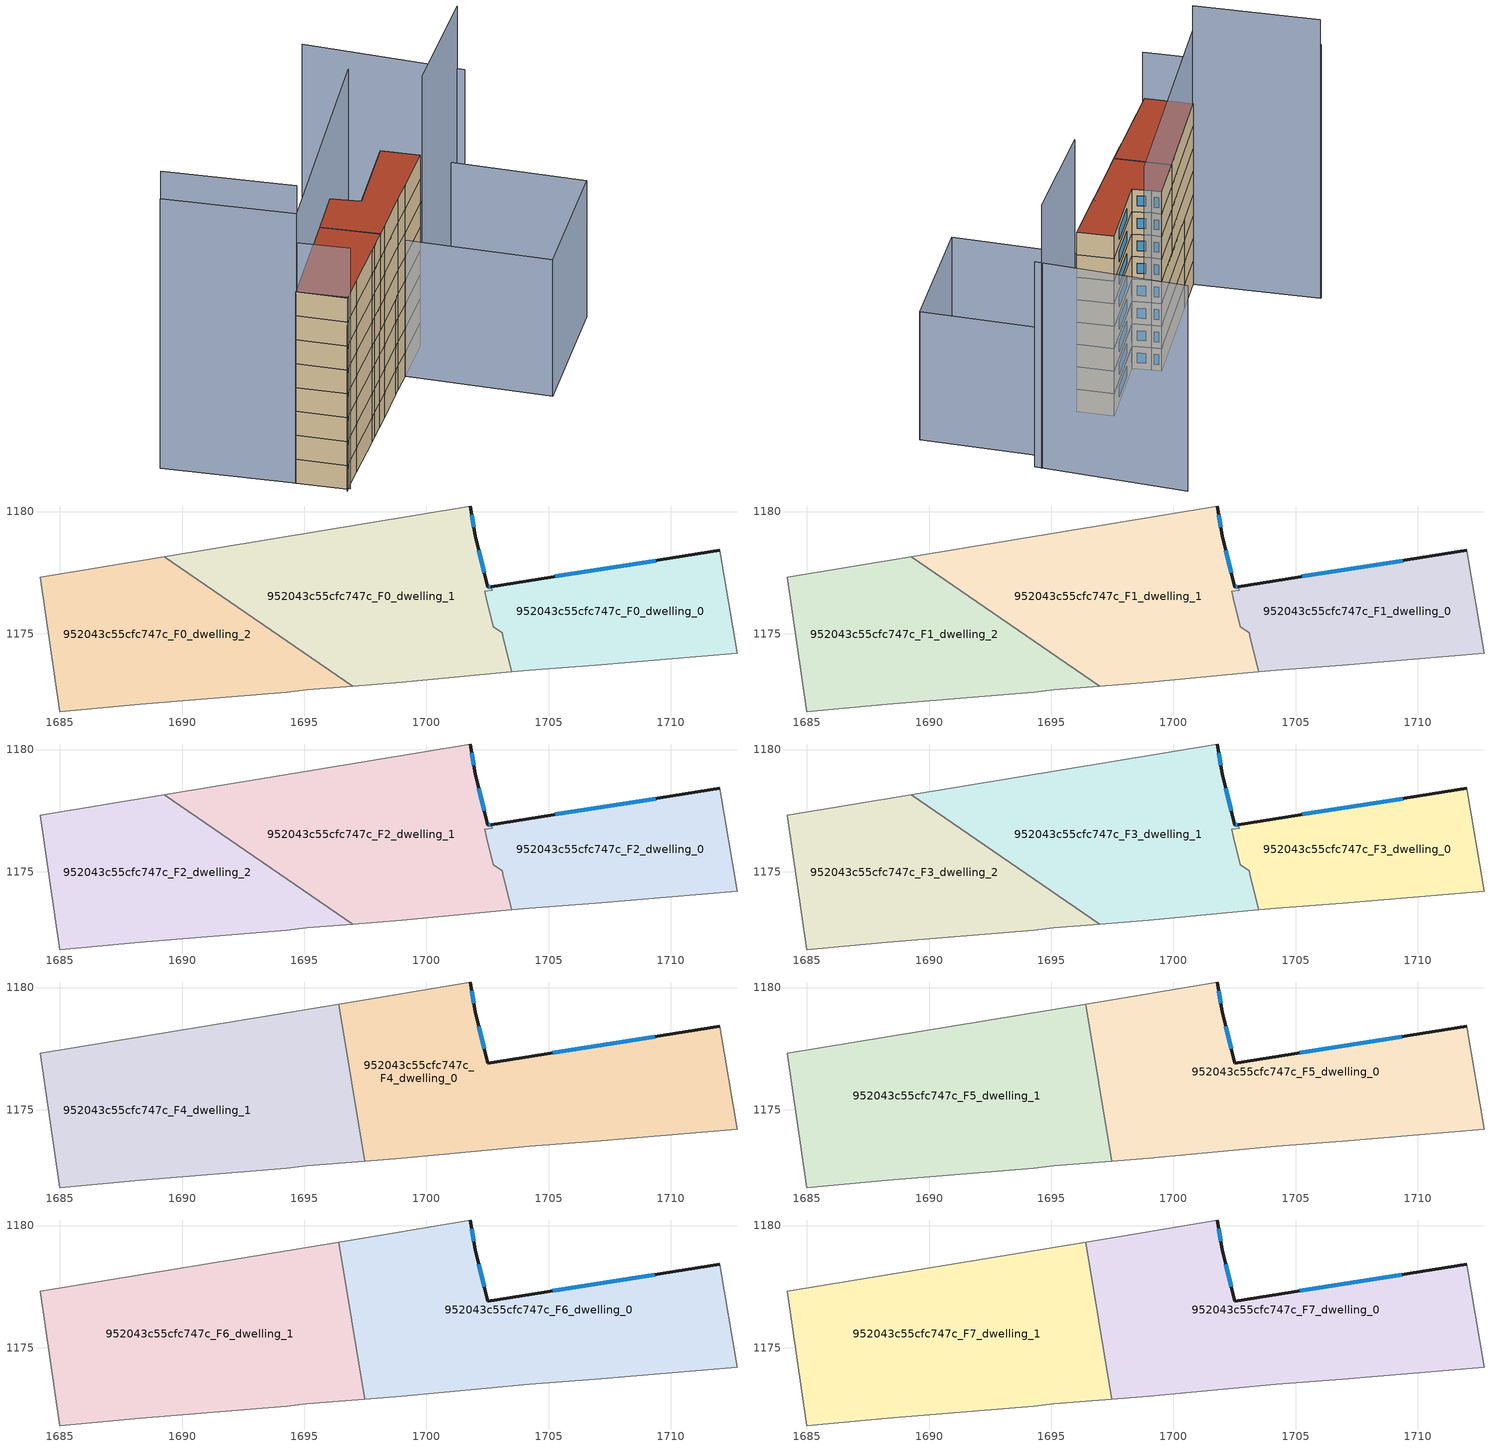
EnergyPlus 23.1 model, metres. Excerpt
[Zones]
952043c55cfc747c_F0_dwelling_0
 floor ground (EU_floor_Construction): 1712.01,1178.41 1712.71,1174.21 1706.9,1173.71 1704.2,1173.51 1703.48,1173.44 1703.1,1175.03 1702.73,1175.29 1702.39,1176.74 1702.68,1176.79 1702.65,1176.93 z0
 wall outside (EU_wall_Construction): 1712.01,1178.41 1702.65,1176.93 z0:3
 wall to 952043c55cfc747c_F0_dwelling_1 (EU_wall_Construction): 1702.65,1176.93 1702.68,1176.79 1702.39,1176.74 1702.45,1176.45 1702.73,1175.29 1703.1,1175.03 1703.15,1174.82 1703.48,1173.44 z0:3
 wall adiabatic (EU_wall_Construction): 1703.48,1173.44 1704.2,1173.51 1706.9,1173.71 1712.71,1174.21 1712.01,1178.41 z0:3
 window (EU_Window_Construction): 1709.38,1177.99 1705.27,1177.35 z0.84:2.16
952043c55cfc747c_F0_dwelling_1
 floor ground (EU_floor_Construction): 1701.8,1180.21 1702,1179.01 1702.5,1176.91 1702.65,1176.93 1702.68,1176.79 1702.39,1176.74 1702.73,1175.29 1703.1,1175.03 1703.15,1174.82 1703.48,1173.44 1699,1173.01 1696.98,1172.85 1689.27,1178.15 z0
 wall outside (EU_wall_Construction): 1702.65,1176.93 1702.5,1176.91 1702,1179.01 1701.8,1180.21 z0:3
 wall adiabatic (EU_wall_Construction): 1696.98,1172.85 1699,1173.01 1703.48,1173.44 / 1701.8,1180.21 1689.27,1178.15 z0:3
 wall to 952043c55cfc747c_F0_dwelling_2 (EU_wall_Construction): 1689.27,1178.15 1696.98,1172.85 z0:3
 window (EU_Window_Construction): 1701.94,1179.35 1701.86,1179.88 / 1702.36,1177.5 1702.14,1178.42 / 1702.61,1176.93 1702.54,1176.92 z0.84:2.16
952043c55cfc747c_F0_dwelling_2
 floor ground (EU_floor_Construction): 1696.98,1172.85 1695.09,1172.71 1694.29,1172.61 1688.29,1172.11 1684.98,1171.81 1684.19,1177.32 1689.27,1178.15 z0
 wall adiabatic (EU_wall_Construction): 1689.27,1178.15 1684.19,1177.32 1684.98,1171.81 1688.29,1172.11 1694.29,1172.61 1695.09,1172.71 1696.98,1172.85 z0:3
952043c55cfc747c_F1_dwelling_0
 floor to 952043c55cfc747c_F0_dwelling_0 (EU_floor_Construction): 1712.01,1178.41 1712.71,1174.21 1706.9,1173.71 1704.2,1173.51 1703.48,1173.44 1703.1,1175.03 1702.73,1175.29 1702.39,1176.74 1702.68,1176.79 1702.65,1176.93 z3
 wall outside (EU_wall_Construction): 1712.01,1178.41 1702.65,1176.93 z3:6
 wall to 952043c55cfc747c_F1_dwelling_1 (EU_wall_Construction): 1702.65,1176.93 1702.68,1176.79 1702.39,1176.74 1702.45,1176.45 1702.73,1175.29 1703.1,1175.03 1703.15,1174.82 1703.48,1173.44 z3:6
 wall adiabatic (EU_wall_Construction): 1703.48,1173.44 1704.2,1173.51 1706.9,1173.71 1712.71,1174.21 1712.01,1178.41 z3:6
 window (EU_Window_Construction): 1709.38,1177.99 1705.27,1177.35 z3.84:5.16
952043c55cfc747c_F1_dwelling_1
 floor to 952043c55cfc747c_F0_dwelling_1 (EU_floor_Construction): 1701.8,1180.21 1702,1179.01 1702.5,1176.91 1702.65,1176.93 1702.68,1176.79 1702.39,1176.74 1702.73,1175.29 1703.1,1175.03 1703.15,1174.82 1703.48,1173.44 1699,1173.01 1696.98,1172.85 1689.27,1178.15 z3
 wall outside (EU_wall_Construction): 1702.65,1176.93 1702.5,1176.91 1702,1179.01 1701.8,1180.21 z3:6
 wall adiabatic (EU_wall_Construction): 1696.98,1172.85 1699,1173.01 1703.48,1173.44 / 1701.8,1180.21 1689.27,1178.15 z3:6
 wall to 952043c55cfc747c_F1_dwelling_2 (EU_wall_Construction): 1689.27,1178.15 1696.98,1172.85 z3:6
 window (EU_Window_Construction): 1701.94,1179.35 1701.86,1179.88 / 1702.36,1177.5 1702.14,1178.42 / 1702.61,1176.93 1702.54,1176.92 z3.84:5.16
952043c55cfc747c_F1_dwelling_2
 floor to 952043c55cfc747c_F0_dwelling_2 (EU_floor_Construction): 1696.98,1172.85 1695.09,1172.71 1694.29,1172.61 1688.29,1172.11 1684.98,1171.81 1684.19,1177.32 1689.27,1178.15 z3
 wall adiabatic (EU_wall_Construction): 1689.27,1178.15 1684.19,1177.32 1684.98,1171.81 1688.29,1172.11 1694.29,1172.61 1695.09,1172.71 1696.98,1172.85 z3:6
952043c55cfc747c_F2_dwelling_0
 floor to 952043c55cfc747c_F1_dwelling_0 (EU_floor_Construction): 1712.01,1178.41 1712.71,1174.21 1706.9,1173.71 1704.2,1173.51 1703.48,1173.44 1703.1,1175.03 1702.73,1175.29 1702.39,1176.74 1702.68,1176.79 1702.65,1176.93 z6
 wall outside (EU_wall_Construction): 1712.01,1178.41 1702.65,1176.93 z6:9
 wall to 952043c55cfc747c_F2_dwelling_1 (EU_wall_Construction): 1702.65,1176.93 1702.68,1176.79 1702.39,1176.74 1702.45,1176.45 1702.73,1175.29 1703.1,1175.03 1703.15,1174.82 1703.48,1173.44 z6:9
 wall adiabatic (EU_wall_Construction): 1703.48,1173.44 1704.2,1173.51 1706.9,1173.71 1712.71,1174.21 1712.01,1178.41 z6:9
 window (EU_Window_Construction): 1709.38,1177.99 1705.27,1177.35 z6.84:8.16
952043c55cfc747c_F2_dwelling_1
 floor to 952043c55cfc747c_F1_dwelling_1 (EU_floor_Construction): 1701.8,1180.21 1702,1179.01 1702.5,1176.91 1702.65,1176.93 1702.68,1176.79 1702.39,1176.74 1702.73,1175.29 1703.1,1175.03 1703.15,1174.82 1703.48,1173.44 1699,1173.01 1696.98,1172.85 1689.27,1178.15 z6
 wall outside (EU_wall_Construction): 1702.65,1176.93 1702.5,1176.91 1702,1179.01 1701.8,1180.21 z6:9
 wall adiabatic (EU_wall_Construction): 1696.98,1172.85 1699,1173.01 1703.48,1173.44 / 1701.8,1180.21 1689.27,1178.15 z6:9
 wall to 952043c55cfc747c_F2_dwelling_2 (EU_wall_Construction): 1689.27,1178.15 1696.98,1172.85 z6:9
 window (EU_Window_Construction): 1701.94,1179.35 1701.86,1179.88 / 1702.36,1177.5 1702.14,1178.42 / 1702.61,1176.93 1702.54,1176.92 z6.84:8.16
952043c55cfc747c_F2_dwelling_2
 floor to 952043c55cfc747c_F1_dwelling_2 (EU_floor_Construction): 1696.98,1172.85 1695.09,1172.71 1694.29,1172.61 1688.29,1172.11 1684.98,1171.81 1684.19,1177.32 1689.27,1178.15 z6
 wall adiabatic (EU_wall_Construction): 1689.27,1178.15 1684.19,1177.32 1684.98,1171.81 1688.29,1172.11 1694.29,1172.61 1695.09,1172.71 1696.98,1172.85 z6:9
952043c55cfc747c_F3_dwelling_0
 floor to 952043c55cfc747c_F2_dwelling_0 (EU_floor_Construction): 1712.01,1178.41 1712.71,1174.21 1706.9,1173.71 1704.2,1173.51 1703.48,1173.44 1703.1,1175.03 1702.73,1175.29 1702.39,1176.74 1702.68,1176.79 1702.65,1176.93 z9
 wall outside (EU_wall_Construction): 1712.01,1178.41 1702.65,1176.93 z9:12
 wall to 952043c55cfc747c_F3_dwelling_1 (EU_wall_Construction): 1702.65,1176.93 1702.68,1176.79 1702.39,1176.74 1702.45,1176.45 1702.73,1175.29 1703.1,1175.03 1703.15,1174.82 1703.48,1173.44 z9:12
 wall adiabatic (EU_wall_Construction): 1703.48,1173.44 1704.2,1173.51 1706.9,1173.71 1712.71,1174.21 1712.01,1178.41 z9:12
 window (EU_Window_Construction): 1709.38,1177.99 1705.27,1177.35 z9.84:11.16
952043c55cfc747c_F3_dwelling_1
 floor to 952043c55cfc747c_F2_dwelling_1 (EU_floor_Construction): 1701.8,1180.21 1702,1179.01 1702.5,1176.91 1702.65,1176.93 1702.68,1176.79 1702.39,1176.74 1702.73,1175.29 1703.1,1175.03 1703.15,1174.82 1703.48,1173.44 1699,1173.01 1696.98,1172.85 1689.27,1178.15 z9
 wall outside (EU_wall_Construction): 1702.65,1176.93 1702.5,1176.91 1702,1179.01 1701.8,1180.21 z9:12
 wall adiabatic (EU_wall_Construction): 1696.98,1172.85 1699,1173.01 1703.48,1173.44 / 1701.8,1180.21 1689.27,1178.15 z9:12
 wall to 952043c55cfc747c_F3_dwelling_2 (EU_wall_Construction): 1689.27,1178.15 1696.98,1172.85 z9:12
 window (EU_Window_Construction): 1701.94,1179.35 1701.86,1179.88 / 1702.36,1177.5 1702.14,1178.42 / 1702.61,1176.93 1702.54,1176.92 z9.84:11.16
952043c55cfc747c_F3_dwelling_2
 floor to 952043c55cfc747c_F2_dwelling_2 (EU_floor_Construction): 1696.98,1172.85 1695.09,1172.71 1694.29,1172.61 1688.29,1172.11 1684.98,1171.81 1684.19,1177.32 1689.27,1178.15 z9
 wall adiabatic (EU_wall_Construction): 1689.27,1178.15 1684.19,1177.32 1684.98,1171.81 1688.29,1172.11 1694.29,1172.61 1695.09,1172.71 1696.98,1172.85 z9:12
952043c55cfc747c_F4_dwelling_0
 floor to 952043c55cfc747c_F3_dwelling_0 (EU_floor_Construction): 1712.01,1178.41 1712.71,1174.21 1706.9,1173.71 1704.2,1173.51 1703.48,1173.44 1703.1,1175.03 1702.73,1175.29 1702.39,1176.74 1702.68,1176.79 1702.65,1176.93 z12
 floor to 952043c55cfc747c_F3_dwelling_1 (EU_floor_Construction): 1701.8,1180.21 1702,1179.01 1702.5,1176.91 1702.65,1176.93 1702.68,1176.79 1702.39,1176.74 1702.73,1175.29 1703.1,1175.03 1703.48,1173.44 1699,1173.01 1697.47,1172.89 1696.41,1179.33 z12
 wall outside (EU_wall_Construction): 1712.01,1178.41 1702.5,1176.91 1702,1179.01 1701.8,1180.21 z12:15
 wall adiabatic (EU_wall_Construction): 1697.47,1172.89 1699,1173.01 1704.2,1173.51 1706.9,1173.71 1712.71,1174.21 1712.01,1178.41 / 1701.8,1180.21 1696.41,1179.33 z12:15
 wall to 952043c55cfc747c_F4_dwelling_1 (EU_wall_Construction): 1696.41,1179.33 1697.47,1172.89 z12:15
 window (EU_Window_Construction): 1701.94,1179.35 1701.86,1179.88 / 1702.36,1177.5 1702.14,1178.42 / 1709.34,1177.99 1705.16,1177.33 z12.84:14.16
952043c55cfc747c_F4_dwelling_1
 floor to 952043c55cfc747c_F3_dwelling_2 (EU_floor_Construction): 1696.98,1172.85 1695.09,1172.71 1694.29,1172.61 1688.29,1172.11 1684.98,1171.81 1684.19,1177.32 1689.27,1178.15 z12
 floor to 952043c55cfc747c_F3_dwelling_1 (EU_floor_Construction): 1696.41,1179.33 1697.47,1172.89 1696.98,1172.85 1689.27,1178.15 z12
 wall adiabatic (EU_wall_Construction): 1696.41,1179.33 1684.19,1177.32 1684.98,1171.81 1688.29,1172.11 1694.29,1172.61 1695.09,1172.71 1697.47,1172.89 z12:15
952043c55cfc747c_F5_dwelling_0
 floor to 952043c55cfc747c_F4_dwelling_0 (EU_floor_Construction): 1712.01,1178.41 1712.71,1174.21 1706.9,1173.71 1704.2,1173.51 1699,1173.01 1697.47,1172.89 1696.41,1179.33 1701.8,1180.21 1702,1179.01 1702.5,1176.91 z15
 wall outside (EU_wall_Construction): 1712.01,1178.41 1702.5,1176.91 1702,1179.01 1701.8,1180.21 z15:18
 wall adiabatic (EU_wall_Construction): 1697.47,1172.89 1699,1173.01 1704.2,1173.51 1706.9,1173.71 1712.71,1174.21 1712.01,1178.41 / 1701.8,1180.21 1696.41,1179.33 z15:18
 wall to 952043c55cfc747c_F5_dwelling_1 (EU_wall_Construction): 1696.41,1179.33 1697.47,1172.89 z15:18
 window (EU_Window_Construction): 1701.94,1179.35 1701.86,1179.88 / 1702.36,1177.5 1702.14,1178.42 / 1709.34,1177.99 1705.16,1177.33 z15.84:17.16
952043c55cfc747c_F5_dwelling_1
 floor to 952043c55cfc747c_F4_dwelling_1 (EU_floor_Construction): 1696.41,1179.33 1697.47,1172.89 1695.09,1172.71 1694.29,1172.61 1688.29,1172.11 1684.98,1171.81 1684.19,1177.32 z15
 wall adiabatic (EU_wall_Construction): 1696.41,1179.33 1684.19,1177.32 1684.98,1171.81 1688.29,1172.11 1694.29,1172.61 1695.09,1172.71 1697.47,1172.89 z15:18
952043c55cfc747c_F6_dwelling_0
 floor to 952043c55cfc747c_F5_dwelling_0 (EU_floor_Construction): 1712.01,1178.41 1712.71,1174.21 1706.9,1173.71 1704.2,1173.51 1699,1173.01 1697.47,1172.89 1696.41,1179.33 1701.8,1180.21 1702,1179.01 1702.5,1176.91 z18
 wall outside (EU_wall_Construction): 1712.01,1178.41 1702.5,1176.91 1702,1179.01 1701.8,1180.21 z18:21
 wall adiabatic (EU_wall_Construction): 1697.47,1172.89 1699,1173.01 1704.2,1173.51 1706.9,1173.71 1712.71,1174.21 1712.01,1178.41 / 1701.8,1180.21 1696.41,1179.33 z18:21
 wall to 952043c55cfc747c_F6_dwelling_1 (EU_wall_Construction): 1696.41,1179.33 1697.47,1172.89 z18:21
 window (EU_Window_Construction): 1701.94,1179.35 1701.86,1179.88 / 1702.36,1177.5 1702.14,1178.42 / 1709.34,1177.99 1705.16,1177.33 z18.84:20.16
952043c55cfc747c_F6_dwelling_1
 floor to 952043c55cfc747c_F5_dwelling_1 (EU_floor_Construction): 1696.41,1179.33 1697.47,1172.89 1695.09,1172.71 1694.29,1172.61 1688.29,1172.11 1684.98,1171.81 1684.19,1177.32 z18
 wall adiabatic (EU_wall_Construction): 1696.41,1179.33 1684.19,1177.32 1684.98,1171.81 1688.29,1172.11 1694.29,1172.61 1695.09,1172.71 1697.47,1172.89 z18:21
952043c55cfc747c_F7_dwelling_0
 floor to 952043c55cfc747c_F6_dwelling_0 (EU_floor_Construction): 1712.01,1178.41 1712.71,1174.21 1706.9,1173.71 1704.2,1173.51 1699,1173.01 1697.47,1172.89 1696.41,1179.33 1701.8,1180.21 1702,1179.01 1702.5,1176.91 z21
 wall outside (EU_wall_Construction): 1712.01,1178.41 1702.5,1176.91 1702,1179.01 1701.8,1180.21 z21:24
 wall adiabatic (EU_wall_Construction): 1697.47,1172.89 1699,1173.01 1704.2,1173.51 1706.9,1173.71 1712.71,1174.21 1712.01,1178.41 / 1701.8,1180.21 1696.41,1179.33 z21:24
 wall to 952043c55cfc747c_F7_dwelling_1 (EU_wall_Construction): 1696.41,1179.33 1697.47,1172.89 z21:24
 window (EU_Window_Construction): 1701.94,1179.35 1701.86,1179.88 / 1702.36,1177.5 1702.14,1178.42 / 1709.34,1177.99 1705.16,1177.33 z21.84:23.16
 roof outside (EU_roof_Construction): 1712.71,1174.21 1712.01,1178.41 1702.5,1176.91 1702,1179.01 1701.8,1180.21 1696.41,1179.33 1697.47,1172.89 1699,1173.01 1704.2,1173.51 1706.9,1173.71 z24
952043c55cfc747c_F7_dwelling_1
 floor to 952043c55cfc747c_F6_dwelling_1 (EU_floor_Construction): 1696.41,1179.33 1697.47,1172.89 1695.09,1172.71 1694.29,1172.61 1688.29,1172.11 1684.98,1171.81 1684.19,1177.32 z21
 wall adiabatic (EU_wall_Construction): 1696.41,1179.33 1684.19,1177.32 1684.98,1171.81 1688.29,1172.11 1694.29,1172.61 1695.09,1172.71 1697.47,1172.89 z21:24
 roof outside (EU_roof_Construction): 1697.47,1172.89 1696.41,1179.33 1684.19,1177.32 1684.98,1171.81 1688.29,1172.11 1694.29,1172.61 1695.09,1172.71 z24
shading: 1684.7,1171.77 1705.03,1174.94 z0:20.7; 1699,1173.01 1706.86,1174.01 z0:23.8; 1708.9,1157.99 1706.9,1173.71 / 1706.9,1173.71 1722.08,1175.63 / 1722.08,1175.63 1724.07,1159.92 / 1724.07,1159.92 1708.9,1157.99 z0:17.1; 1724.61,1173.76 1723.12,1191.31 z0:27.4; 1724.62,1174.6 1711.12,1173.41 z0:35.2; 1684.19,1177.31 1685.18,1171.65 z0:30.2; 1681.99,1191.53 1684.38,1177.3 z0:37.2; 1711.51,1181.81 1684.2,1177.24 / 1684.2,1177.24 1681.8,1191.55 z0:33.8
[Building]
EU S2 Campaign: North Axis=0; Terrain=City; Solar Distribution=FullExterior
[Site:Location]
Lyon-Bron: Latitude=45.75; Longitude=5; Time Zone=1; Elevation=198
[SizingPeriod:WeatherFileDays]
AnnualSizingPeriod: Begin Month=1; Begin Day of Month=1; End Month=12; End Day of Month=31; Day of Week for Start Day=Monday; Use Weather File Daylight Saving Period=No; Use Weather File Rain and Snow Indicators=No
[MATERIAL]
EU_InternalMass_Material: Roughness=MediumRough; Thickness=0.1; Conductivity=1; Density=1800; Specific Heat=900; Thermal Absorptance=0.9; Solar Absorptance=0.7; Visible Absorptance=0.7
[MATERIAL:NOMASS] Roughness=MediumRough; Thermal Absorptance=0.9; Solar Absorptance=0.7; Visible Absorptance=0.7
Name | Thermal Resistance
EU_wall_NoMass | 0.776494
EU_roof_NoMass | 0.486893
EU_floor_NoMass | 0.421597
[WINDOWMATERIAL:SIMPLEGLAZINGSYSTEM]
EU_Window_SimpleGlazing: UFactor=4.24961; Solar Heat Gain Coefficient=0.83; Visible Transmittance=0.83
[CONSTRUCTION]
EU_wall_Construction: EU_wall_NoMass
EU_roof_Construction: EU_roof_NoMass
EU_floor_Construction: EU_floor_NoMass
EU_Window_Construction: EU_Window_SimpleGlazing
EU_InternalMass_Construction: EU_InternalMass_Material
[ZONE] Type=1; Multiplier=1; Ceiling Height=autocalculate; Floor Area=autocalculate; Part of Total Floor Area=Yes
Name | Volume
952043c55cfc747c_F0_dwelling_0; 952043c55cfc747c_F1_dwelling_0; 952043c55cfc747c_F2_dwelling_0; 952043c55cfc747c_F3_dwelling_0 | 111.502
952043c55cfc747c_F4_dwelling_0; 952043c55cfc747c_F5_dwelling_0; 952043c55cfc747c_F6_dwelling_0; 952043c55cfc747c_F7_dwelling_0 | 225.403
952043c55cfc747c_F0_dwelling_1; 952043c55cfc747c_F1_dwelling_1; 952043c55cfc747c_F2_dwelling_1; 952043c55cfc747c_F3_dwelling_1 | 188.991
952043c55cfc747c_F4_dwelling_1; 952043c55cfc747c_F5_dwelling_1; 952043c55cfc747c_F6_dwelling_1; 952043c55cfc747c_F7_dwelling_1 | 225.375
952043c55cfc747c_F0_dwelling_2; 952043c55cfc747c_F1_dwelling_2; 952043c55cfc747c_F2_dwelling_2; 952043c55cfc747c_F3_dwelling_2 | 150.264
[INTERNALMASS] Construction=EU_InternalMass_Construction
Name | Zone or ZoneList | Surface Area
952043c55cfc747c_F0_dwelling_0_EU_InternalMass | 952043c55cfc747c_F0_dwelling_0 | 37.168
952043c55cfc747c_F0_dwelling_1_EU_InternalMass | 952043c55cfc747c_F0_dwelling_1 | 63.0024
952043c55cfc747c_F0_dwelling_2_EU_InternalMass | 952043c55cfc747c_F0_dwelling_2 | 50.0878
952043c55cfc747c_F1_dwelling_0_EU_InternalMass | 952043c55cfc747c_F1_dwelling_0 | 37.168
952043c55cfc747c_F1_dwelling_1_EU_InternalMass | 952043c55cfc747c_F1_dwelling_1 | 63.0024
952043c55cfc747c_F1_dwelling_2_EU_InternalMass | 952043c55cfc747c_F1_dwelling_2 | 50.0878
952043c55cfc747c_F2_dwelling_0_EU_InternalMass | 952043c55cfc747c_F2_dwelling_0 | 37.168
952043c55cfc747c_F2_dwelling_1_EU_InternalMass | 952043c55cfc747c_F2_dwelling_1 | 63.0024
952043c55cfc747c_F2_dwelling_2_EU_InternalMass | 952043c55cfc747c_F2_dwelling_2 | 50.0878
952043c55cfc747c_F3_dwelling_0_EU_InternalMass | 952043c55cfc747c_F3_dwelling_0 | 37.168
952043c55cfc747c_F3_dwelling_1_EU_InternalMass | 952043c55cfc747c_F3_dwelling_1 | 63.0024
952043c55cfc747c_F3_dwelling_2_EU_InternalMass | 952043c55cfc747c_F3_dwelling_2 | 50.0878
952043c55cfc747c_F4_dwelling_0_EU_InternalMass | 952043c55cfc747c_F4_dwelling_0 | 75.1342
952043c55cfc747c_F4_dwelling_1_EU_InternalMass | 952043c55cfc747c_F4_dwelling_1 | 75.1248
952043c55cfc747c_F5_dwelling_0_EU_InternalMass | 952043c55cfc747c_F5_dwelling_0 | 75.1342
952043c55cfc747c_F5_dwelling_1_EU_InternalMass | 952043c55cfc747c_F5_dwelling_1 | 75.1248
952043c55cfc747c_F6_dwelling_0_EU_InternalMass | 952043c55cfc747c_F6_dwelling_0 | 75.1342
952043c55cfc747c_F6_dwelling_1_EU_InternalMass | 952043c55cfc747c_F6_dwelling_1 | 75.1248
952043c55cfc747c_F7_dwelling_0_EU_InternalMass | 952043c55cfc747c_F7_dwelling_0 | 75.1342
952043c55cfc747c_F7_dwelling_1_EU_InternalMass | 952043c55cfc747c_F7_dwelling_1 | 75.1248
[OTHEREQUIPMENT] Fuel Type=Electricity; Design Level Calculation Method=Watts/Area; Power per Zone Floor Area=1; Fraction Latent=0; Fraction Radiant=0; Fraction Lost=0; Carbon Dioxide Generation Rate=0; EndUse Subcategory=EU_Step8_InternalGains
Name | Zone or ZoneList or Space or SpaceList | Schedule
EU_Step8_InternalGain_952043c55cfc747c_F0_dwelling_0_f000 | 952043c55cfc747c_F0_dwelling_0 | EU_Step8_GainSchedule_952043c55cfc747c_F0_dwelling_0_f000
EU_Step8_InternalGain_952043c55cfc747c_F0_dwelling_1_f000 | 952043c55cfc747c_F0_dwelling_1 | EU_Step8_GainSchedule_952043c55cfc747c_F0_dwelling_1_f000
EU_Step8_InternalGain_952043c55cfc747c_F0_dwelling_2_f000 | 952043c55cfc747c_F0_dwelling_2 | EU_Step8_GainSchedule_952043c55cfc747c_F0_dwelling_2_f000
EU_Step8_InternalGain_952043c55cfc747c_F1_dwelling_0_f000 | 952043c55cfc747c_F1_dwelling_0 | EU_Step8_GainSchedule_952043c55cfc747c_F1_dwelling_0_f000
EU_Step8_InternalGain_952043c55cfc747c_F1_dwelling_1_f000 | 952043c55cfc747c_F1_dwelling_1 | EU_Step8_GainSchedule_952043c55cfc747c_F1_dwelling_1_f000
EU_Step8_InternalGain_952043c55cfc747c_F1_dwelling_2_f000 | 952043c55cfc747c_F1_dwelling_2 | EU_Step8_GainSchedule_952043c55cfc747c_F1_dwelling_2_f000
EU_Step8_InternalGain_952043c55cfc747c_F2_dwelling_0_f000 | 952043c55cfc747c_F2_dwelling_0 | EU_Step8_GainSchedule_952043c55cfc747c_F2_dwelling_0_f000
EU_Step8_InternalGain_952043c55cfc747c_F2_dwelling_1_f000 | 952043c55cfc747c_F2_dwelling_1 | EU_Step8_GainSchedule_952043c55cfc747c_F2_dwelling_1_f000
EU_Step8_InternalGain_952043c55cfc747c_F2_dwelling_2_f000 | 952043c55cfc747c_F2_dwelling_2 | EU_Step8_GainSchedule_952043c55cfc747c_F2_dwelling_2_f000
EU_Step8_InternalGain_952043c55cfc747c_F3_dwelling_0_f000 | 952043c55cfc747c_F3_dwelling_0 | EU_Step8_GainSchedule_952043c55cfc747c_F3_dwelling_0_f000
EU_Step8_InternalGain_952043c55cfc747c_F3_dwelling_1_f000 | 952043c55cfc747c_F3_dwelling_1 | EU_Step8_GainSchedule_952043c55cfc747c_F3_dwelling_1_f000
EU_Step8_InternalGain_952043c55cfc747c_F3_dwelling_2_f000 | 952043c55cfc747c_F3_dwelling_2 | EU_Step8_GainSchedule_952043c55cfc747c_F3_dwelling_2_f000
EU_Step8_InternalGain_952043c55cfc747c_F4_dwelling_0_f000 | 952043c55cfc747c_F4_dwelling_0 | EU_Step8_GainSchedule_952043c55cfc747c_F4_dwelling_0_f000
EU_Step8_InternalGain_952043c55cfc747c_F4_dwelling_1_f000 | 952043c55cfc747c_F4_dwelling_1 | EU_Step8_GainSchedule_952043c55cfc747c_F4_dwelling_1_f000
EU_Step8_InternalGain_952043c55cfc747c_F5_dwelling_0_f000 | 952043c55cfc747c_F5_dwelling_0 | EU_Step8_GainSchedule_952043c55cfc747c_F5_dwelling_0_f000
EU_Step8_InternalGain_952043c55cfc747c_F5_dwelling_1_f000 | 952043c55cfc747c_F5_dwelling_1 | EU_Step8_GainSchedule_952043c55cfc747c_F5_dwelling_1_f000
EU_Step8_InternalGain_952043c55cfc747c_F6_dwelling_0_f000 | 952043c55cfc747c_F6_dwelling_0 | EU_Step8_GainSchedule_952043c55cfc747c_F6_dwelling_0_f000
EU_Step8_InternalGain_952043c55cfc747c_F6_dwelling_1_f000 | 952043c55cfc747c_F6_dwelling_1 | EU_Step8_GainSchedule_952043c55cfc747c_F6_dwelling_1_f000
EU_Step8_InternalGain_952043c55cfc747c_F7_dwelling_0_f000 | 952043c55cfc747c_F7_dwelling_0 | EU_Step8_GainSchedule_952043c55cfc747c_F7_dwelling_0_f000
EU_Step8_InternalGain_952043c55cfc747c_F7_dwelling_1_f000 | 952043c55cfc747c_F7_dwelling_1 | EU_Step8_GainSchedule_952043c55cfc747c_F7_dwelling_1_f000
[ZONEVENTILATION:DESIGNFLOWRATE] Schedule=EU_AlwaysOn; Design Flow Rate Calculation Method=AirChanges/Hour; Air Changes per Hour=0.693814; Ventilation Type=Natural; Fan Pressure Rise=0; Fan Total Efficiency=1; Constant Term Coefficient=1; Temperature Term Coefficient=0; Velocity Term Coefficient=0; Velocity Squared Term Coefficient=0; Minimum Indoor Temperature=-100; Maximum Indoor Temperature=100; Delta Temperature=-100; Minimum Outdoor Temperature=-100; Maximum Outdoor Temperature=100; Maximum Wind Speed=40
Name | Zone or ZoneList or Space or SpaceList
EU_ConstantAir_952043c55cfc747c_F0_dwelling_0 | 952043c55cfc747c_F0_dwelling_0
EU_ConstantAir_952043c55cfc747c_F0_dwelling_1 | 952043c55cfc747c_F0_dwelling_1
EU_ConstantAir_952043c55cfc747c_F0_dwelling_2 | 952043c55cfc747c_F0_dwelling_2
EU_ConstantAir_952043c55cfc747c_F1_dwelling_0 | 952043c55cfc747c_F1_dwelling_0
EU_ConstantAir_952043c55cfc747c_F1_dwelling_1 | 952043c55cfc747c_F1_dwelling_1
EU_ConstantAir_952043c55cfc747c_F1_dwelling_2 | 952043c55cfc747c_F1_dwelling_2
EU_ConstantAir_952043c55cfc747c_F2_dwelling_0 | 952043c55cfc747c_F2_dwelling_0
EU_ConstantAir_952043c55cfc747c_F2_dwelling_1 | 952043c55cfc747c_F2_dwelling_1
EU_ConstantAir_952043c55cfc747c_F2_dwelling_2 | 952043c55cfc747c_F2_dwelling_2
EU_ConstantAir_952043c55cfc747c_F3_dwelling_0 | 952043c55cfc747c_F3_dwelling_0
EU_ConstantAir_952043c55cfc747c_F3_dwelling_1 | 952043c55cfc747c_F3_dwelling_1
EU_ConstantAir_952043c55cfc747c_F3_dwelling_2 | 952043c55cfc747c_F3_dwelling_2
EU_ConstantAir_952043c55cfc747c_F4_dwelling_0 | 952043c55cfc747c_F4_dwelling_0
EU_ConstantAir_952043c55cfc747c_F4_dwelling_1 | 952043c55cfc747c_F4_dwelling_1
EU_ConstantAir_952043c55cfc747c_F5_dwelling_0 | 952043c55cfc747c_F5_dwelling_0
EU_ConstantAir_952043c55cfc747c_F5_dwelling_1 | 952043c55cfc747c_F5_dwelling_1
EU_ConstantAir_952043c55cfc747c_F6_dwelling_0 | 952043c55cfc747c_F6_dwelling_0
EU_ConstantAir_952043c55cfc747c_F6_dwelling_1 | 952043c55cfc747c_F6_dwelling_1
EU_ConstantAir_952043c55cfc747c_F7_dwelling_0 | 952043c55cfc747c_F7_dwelling_0
EU_ConstantAir_952043c55cfc747c_F7_dwelling_1 | 952043c55cfc747c_F7_dwelling_1
[HVACTEMPLATE:THERMOSTAT] Constant Heating Setpoint=20; Constant Cooling Setpoint=50
EU_HeatOnly_952043c55cfc747c_F0_dwelling_0; EU_HeatOnly_952043c55cfc747c_F0_dwelling_1; EU_HeatOnly_952043c55cfc747c_F0_dwelling_2; EU_HeatOnly_952043c55cfc747c_F1_dwelling_0; EU_HeatOnly_952043c55cfc747c_F1_dwelling_1; EU_HeatOnly_952043c55cfc747c_F1_dwelling_2; EU_HeatOnly_952043c55cfc747c_F2_dwelling_0; EU_HeatOnly_952043c55cfc747c_F2_dwelling_1; EU_HeatOnly_952043c55cfc747c_F2_dwelling_2; EU_HeatOnly_952043c55cfc747c_F3_dwelling_0; EU_HeatOnly_952043c55cfc747c_F3_dwelling_1; EU_HeatOnly_952043c55cfc747c_F3_dwelling_2; EU_HeatOnly_952043c55cfc747c_F4_dwelling_0; EU_HeatOnly_952043c55cfc747c_F4_dwelling_1; EU_HeatOnly_952043c55cfc747c_F5_dwelling_0; EU_HeatOnly_952043c55cfc747c_F5_dwelling_1; EU_HeatOnly_952043c55cfc747c_F6_dwelling_0; EU_HeatOnly_952043c55cfc747c_F6_dwelling_1; EU_HeatOnly_952043c55cfc747c_F7_dwelling_0; EU_HeatOnly_952043c55cfc747c_F7_dwelling_1
[HVACTEMPLATE:ZONE:IDEALLOADSAIRSYSTEM] System Availability Schedule=EU_AlwaysOn; Maximum Heating Supply Air Temperature=50; Minimum Cooling Supply Air Temperature=13; Maximum Heating Supply Air Humidity Ratio=0.0156; Minimum Cooling Supply Air Humidity Ratio=0.0077; Heating Limit=NoLimit; Cooling Limit=NoLimit; Heating Availability Schedule=EU_AlwaysOn; Cooling Availability Schedule=EU_CoolingOff; Dehumidification Control Type=ConstantSensibleHeatRatio; Cooling Sensible Heat Ratio=0.7; Dehumidification Setpoint=60; Humidification Control Type=None; Humidification Setpoint=30; Outdoor Air Method=None; Outdoor Air Flow Rate per Person=0.00944; Outdoor Air Flow Rate per Zone Floor Area=0; Outdoor Air Flow Rate per Zone=0; Demand Controlled Ventilation Type=None; Outdoor Air Economizer Type=NoEconomizer; Heat Recovery Type=None; Sensible Heat Recovery Effectiveness=0.7; Latent Heat Recovery Effectiveness=0.65
Name | Template Thermostat
952043c55cfc747c_F0_dwelling_0 | EU_HeatOnly_952043c55cfc747c_F0_dwelling_0
952043c55cfc747c_F0_dwelling_1 | EU_HeatOnly_952043c55cfc747c_F0_dwelling_1
952043c55cfc747c_F0_dwelling_2 | EU_HeatOnly_952043c55cfc747c_F0_dwelling_2
952043c55cfc747c_F1_dwelling_0 | EU_HeatOnly_952043c55cfc747c_F1_dwelling_0
952043c55cfc747c_F1_dwelling_1 | EU_HeatOnly_952043c55cfc747c_F1_dwelling_1
952043c55cfc747c_F1_dwelling_2 | EU_HeatOnly_952043c55cfc747c_F1_dwelling_2
952043c55cfc747c_F2_dwelling_0 | EU_HeatOnly_952043c55cfc747c_F2_dwelling_0
952043c55cfc747c_F2_dwelling_1 | EU_HeatOnly_952043c55cfc747c_F2_dwelling_1
952043c55cfc747c_F2_dwelling_2 | EU_HeatOnly_952043c55cfc747c_F2_dwelling_2
952043c55cfc747c_F3_dwelling_0 | EU_HeatOnly_952043c55cfc747c_F3_dwelling_0
952043c55cfc747c_F3_dwelling_1 | EU_HeatOnly_952043c55cfc747c_F3_dwelling_1
952043c55cfc747c_F3_dwelling_2 | EU_HeatOnly_952043c55cfc747c_F3_dwelling_2
952043c55cfc747c_F4_dwelling_0 | EU_HeatOnly_952043c55cfc747c_F4_dwelling_0
952043c55cfc747c_F4_dwelling_1 | EU_HeatOnly_952043c55cfc747c_F4_dwelling_1
952043c55cfc747c_F5_dwelling_0 | EU_HeatOnly_952043c55cfc747c_F5_dwelling_0
952043c55cfc747c_F5_dwelling_1 | EU_HeatOnly_952043c55cfc747c_F5_dwelling_1
952043c55cfc747c_F6_dwelling_0 | EU_HeatOnly_952043c55cfc747c_F6_dwelling_0
952043c55cfc747c_F6_dwelling_1 | EU_HeatOnly_952043c55cfc747c_F6_dwelling_1
952043c55cfc747c_F7_dwelling_0 | EU_HeatOnly_952043c55cfc747c_F7_dwelling_0
952043c55cfc747c_F7_dwelling_1 | EU_HeatOnly_952043c55cfc747c_F7_dwelling_1
[SIZING:ZONE] Zone Cooling Design Supply Air Temperature Input Method=SupplyAirTemperature; Zone Cooling Design Supply Air Temperature=13; Zone Heating Design Supply Air Temperature Input Method=SupplyAirTemperature; Zone Heating Design Supply Air Temperature=50; Zone Cooling Design Supply Air Humidity Ratio=0.008; Zone Heating Design Supply Air Humidity Ratio=0.008; Cooling Design Air Flow Method=DesignDay; Cooling Design Air Flow Rate=0; Cooling Minimum Air Flow per Zone Floor Area=0.000762; Cooling Minimum Air Flow=0; Cooling Minimum Air Flow Fraction=0.2; Heating Design Air Flow Method=DesignDay; Heating Design Air Flow Rate=0; Heating Maximum Air Flow per Zone Floor Area=0.002032; Heating Maximum Air Flow=0.141576; Heating Maximum Air Flow Fraction=0.3; Account for Dedicated Outdoor Air System=No; Dedicated Outdoor Air System Control Strategy=NeutralSupplyAir; Dedicated Outdoor Air Low Setpoint Temperature for Design=autosize; Dedicated Outdoor Air High Setpoint Temperature for Design=autosize; Zone Load Sizing Method=Sensible Load Only No Latent Load; Zone Latent Cooling Design Supply Air Humidity Ratio Input Method=HumidityRatioDifference; Zone Cooling Design Supply Air Humidity Ratio Difference=0.005; Zone Latent Heating Design Supply Air Humidity Ratio Input Method=HumidityRatioDifference; Zone Humidification Design Supply Air Humidity Ratio Difference=0.005
952043c55cfc747c_F0_dwelling_0; 952043c55cfc747c_F0_dwelling_1; 952043c55cfc747c_F0_dwelling_2; 952043c55cfc747c_F1_dwelling_0; 952043c55cfc747c_F1_dwelling_1; 952043c55cfc747c_F1_dwelling_2; 952043c55cfc747c_F2_dwelling_0; 952043c55cfc747c_F2_dwelling_1; 952043c55cfc747c_F2_dwelling_2; 952043c55cfc747c_F3_dwelling_0; 952043c55cfc747c_F3_dwelling_1; 952043c55cfc747c_F3_dwelling_2; 952043c55cfc747c_F4_dwelling_0; 952043c55cfc747c_F4_dwelling_1; 952043c55cfc747c_F5_dwelling_0; 952043c55cfc747c_F5_dwelling_1; 952043c55cfc747c_F6_dwelling_0; 952043c55cfc747c_F6_dwelling_1; 952043c55cfc747c_F7_dwelling_0; 952043c55cfc747c_F7_dwelling_1
[SCHEDULE:CONSTANT]
Name | Hourly Value
EU_AlwaysOn | 1
EU_CoolingOff | 0
[SCHEDULE:FILE] Column Number=1; Rows to Skip at Top=0; Number of Hours of Data=8760; Column Separator=Comma; Interpolate to Timestep=No; Minutes per Item=60; Adjust Schedule for Daylight Savings=Yes
Name | File
EU_Step8_GainSchedule_952043c55cfc747c_F0_dwelling_0_f000 | ../../schedules/952043c55cfc747c/952043c55cfc747c_F0_dwelling_0_f000_gain.csv
EU_Step8_GainSchedule_952043c55cfc747c_F0_dwelling_1_f000 | ../../schedules/952043c55cfc747c/952043c55cfc747c_F0_dwelling_1_f000_gain.csv
EU_Step8_GainSchedule_952043c55cfc747c_F0_dwelling_2_f000 | ../../schedules/952043c55cfc747c/952043c55cfc747c_F0_dwelling_2_f000_gain.csv
EU_Step8_GainSchedule_952043c55cfc747c_F1_dwelling_0_f000 | ../../schedules/952043c55cfc747c/952043c55cfc747c_F1_dwelling_0_f000_gain.csv
EU_Step8_GainSchedule_952043c55cfc747c_F1_dwelling_1_f000 | ../../schedules/952043c55cfc747c/952043c55cfc747c_F1_dwelling_1_f000_gain.csv
EU_Step8_GainSchedule_952043c55cfc747c_F1_dwelling_2_f000 | ../../schedules/952043c55cfc747c/952043c55cfc747c_F1_dwelling_2_f000_gain.csv
EU_Step8_GainSchedule_952043c55cfc747c_F2_dwelling_0_f000 | ../../schedules/952043c55cfc747c/952043c55cfc747c_F2_dwelling_0_f000_gain.csv
EU_Step8_GainSchedule_952043c55cfc747c_F2_dwelling_1_f000 | ../../schedules/952043c55cfc747c/952043c55cfc747c_F2_dwelling_1_f000_gain.csv
EU_Step8_GainSchedule_952043c55cfc747c_F2_dwelling_2_f000 | ../../schedules/952043c55cfc747c/952043c55cfc747c_F2_dwelling_2_f000_gain.csv
EU_Step8_GainSchedule_952043c55cfc747c_F3_dwelling_0_f000 | ../../schedules/952043c55cfc747c/952043c55cfc747c_F3_dwelling_0_f000_gain.csv
EU_Step8_GainSchedule_952043c55cfc747c_F3_dwelling_1_f000 | ../../schedules/952043c55cfc747c/952043c55cfc747c_F3_dwelling_1_f000_gain.csv
EU_Step8_GainSchedule_952043c55cfc747c_F3_dwelling_2_f000 | ../../schedules/952043c55cfc747c/952043c55cfc747c_F3_dwelling_2_f000_gain.csv
EU_Step8_GainSchedule_952043c55cfc747c_F4_dwelling_0_f000 | ../../schedules/952043c55cfc747c/952043c55cfc747c_F4_dwelling_0_f000_gain.csv
EU_Step8_GainSchedule_952043c55cfc747c_F4_dwelling_1_f000 | ../../schedules/952043c55cfc747c/952043c55cfc747c_F4_dwelling_1_f000_gain.csv
EU_Step8_GainSchedule_952043c55cfc747c_F5_dwelling_0_f000 | ../../schedules/952043c55cfc747c/952043c55cfc747c_F5_dwelling_0_f000_gain.csv
EU_Step8_GainSchedule_952043c55cfc747c_F5_dwelling_1_f000 | ../../schedules/952043c55cfc747c/952043c55cfc747c_F5_dwelling_1_f000_gain.csv
EU_Step8_GainSchedule_952043c55cfc747c_F6_dwelling_0_f000 | ../../schedules/952043c55cfc747c/952043c55cfc747c_F6_dwelling_0_f000_gain.csv
EU_Step8_GainSchedule_952043c55cfc747c_F6_dwelling_1_f000 | ../../schedules/952043c55cfc747c/952043c55cfc747c_F6_dwelling_1_f000_gain.csv
EU_Step8_GainSchedule_952043c55cfc747c_F7_dwelling_0_f000 | ../../schedules/952043c55cfc747c/952043c55cfc747c_F7_dwelling_0_f000_gain.csv
EU_Step8_GainSchedule_952043c55cfc747c_F7_dwelling_1_f000 | ../../schedules/952043c55cfc747c/952043c55cfc747c_F7_dwelling_1_f000_gain.csv
